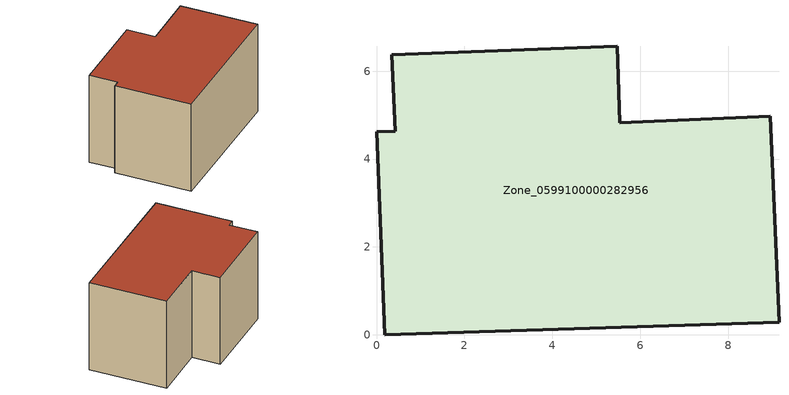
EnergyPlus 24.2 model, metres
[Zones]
Zone_0599100000282956
 floor ground (C_G): 9.16,0.29 0.19,0 0,4.62 0.43,4.63 0.35,6.37 5.48,6.57 5.54,4.83 8.96,4.98 z0
 wall outside (C_F): 5.54,4.83 5.48,6.57 0.35,6.37 0.43,4.63 0,4.62 0.19,0 9.16,0.29 8.96,4.98 5.54,4.83 z0:5.7
 roof outside (C_R): 9.16,0.29 8.96,4.98 5.54,4.83 5.48,6.57 0.35,6.37 0.43,4.63 0,4.62 0.19,0 z5.7
[BUILDING]
Pand.0599100000282956: North Axis=0; Terrain=City; Loads Convergence Tolerance Value=0.04; Temperature Convergence Tolerance Value=0.4; Solar Distribution=FullExterior; Maximum Number of Warmup Days=25; Minimum Number of Warmup Days=1
[Site:Location]
Rotterdam.The.Hague.AP_ZH_NLD Design_Conditions: Latitude=51.96; Longitude=4.45; Time Zone=1; Elevation=-4.5
[SITE:GROUNDTEMPERATURE:BUILDINGSURFACE]
18, 18, 18, 18, 18, 18, 18, 18, 18, 18, 18, 18
[MATERIAL] Thermal Absorptance=0.9; Solar Absorptance=0.7; Visible Absorptance=0.7
Name | Roughness | Thickness | Conductivity | Density | Specific Heat
G.TC.1946-1964 | MediumSmooth | 0.15 | 1 | 540 | 1210
F.TC.1946-1964 | Rough | 0.3 | 0.857143 | 1920 | 840
R.TC.1946-1964 | MediumRough | 0.2 | 0.235294 | 1500 | 1000
[CONSTRUCTION]
C_G: G.TC.1946-1964
C_F: F.TC.1946-1964
C_R: R.TC.1946-1964
[ZONE]
Zone_0599100000282956: Type=1; Multiplier=1; Ceiling Height=Autocalculate; Volume=Autocalculate; Floor Area=autocalculate; Part of Total Floor Area=Yes
[ZONEINFILTRATION:DESIGNFLOWRATE]
Infil_Zone_0599100000282956: Zone or ZoneList or Space or SpaceList=Zone_0599100000282956; Schedule=AlwaysOn; Design Flow Rate Calculation Method=Flow/Area; Flow Rate per Floor Area=0.003; Constant Term Coefficient=1; Temperature Term Coefficient=0; Velocity Term Coefficient=0; Velocity Squared Term Coefficient=0
[HVACTEMPLATE:ZONE:IDEALLOADSAIRSYSTEM]
Zone_0599100000282956: Maximum Heating Supply Air Temperature=50; Minimum Cooling Supply Air Temperature=13; Maximum Heating Supply Air Humidity Ratio=0.0156; Minimum Cooling Supply Air Humidity Ratio=0.0077; Heating Limit=NoLimit; Cooling Limit=NoLimit; Dehumidification Control Type=ConstantSensibleHeatRatio; Cooling Sensible Heat Ratio=0.7; Dehumidification Setpoint=60; Humidification Control Type=None; Humidification Setpoint=30; Outdoor Air Method=None; Outdoor Air Flow Rate per Person=0.00944; Outdoor Air Flow Rate per Zone Floor Area=0; Outdoor Air Flow Rate per Zone=0; Demand Controlled Ventilation Type=None; Outdoor Air Economizer Type=NoEconomizer; Heat Recovery Type=None; Sensible Heat Recovery Effectiveness=0.7; Latent Heat Recovery Effectiveness=0.65
[ZONECONTROL:THERMOSTAT]
ThermostatControl_Zone_0599100000282956: Zone or ZoneList=Zone_0599100000282956; Control Type Schedule=DualSetpointControlType; Control 1=Thermostat_Zone_0599100000282956; Temperature Difference Between Cutout And Setpoint=0
[THERMOSTATSETPOINT:DUALSETPOINT]
Thermostat_Zone_0599100000282956: Heating Setpoint Temperature Schedule=HeatingSetpoint_Zone_0599100000282956; Cooling Setpoint Temperature Schedule=CoolingSetpoint_Zone_0599100000282956
[SCHEDULE:COMPACT]
HeatingSetpoint_Zone_0599100000282956: Through: 12/31, For: AllDays, Until: 24:00, 21
CoolingSetpoint_Zone_0599100000282956: Through: 12/31, For: AllDays, Until: 24:00, 24
DualSetpointControlType: Through: 12/31, For: AllDays, Until: 24:00, 4
AlwaysOn: Through: 12/31, For: AllDays, Until: 24:00, 1
